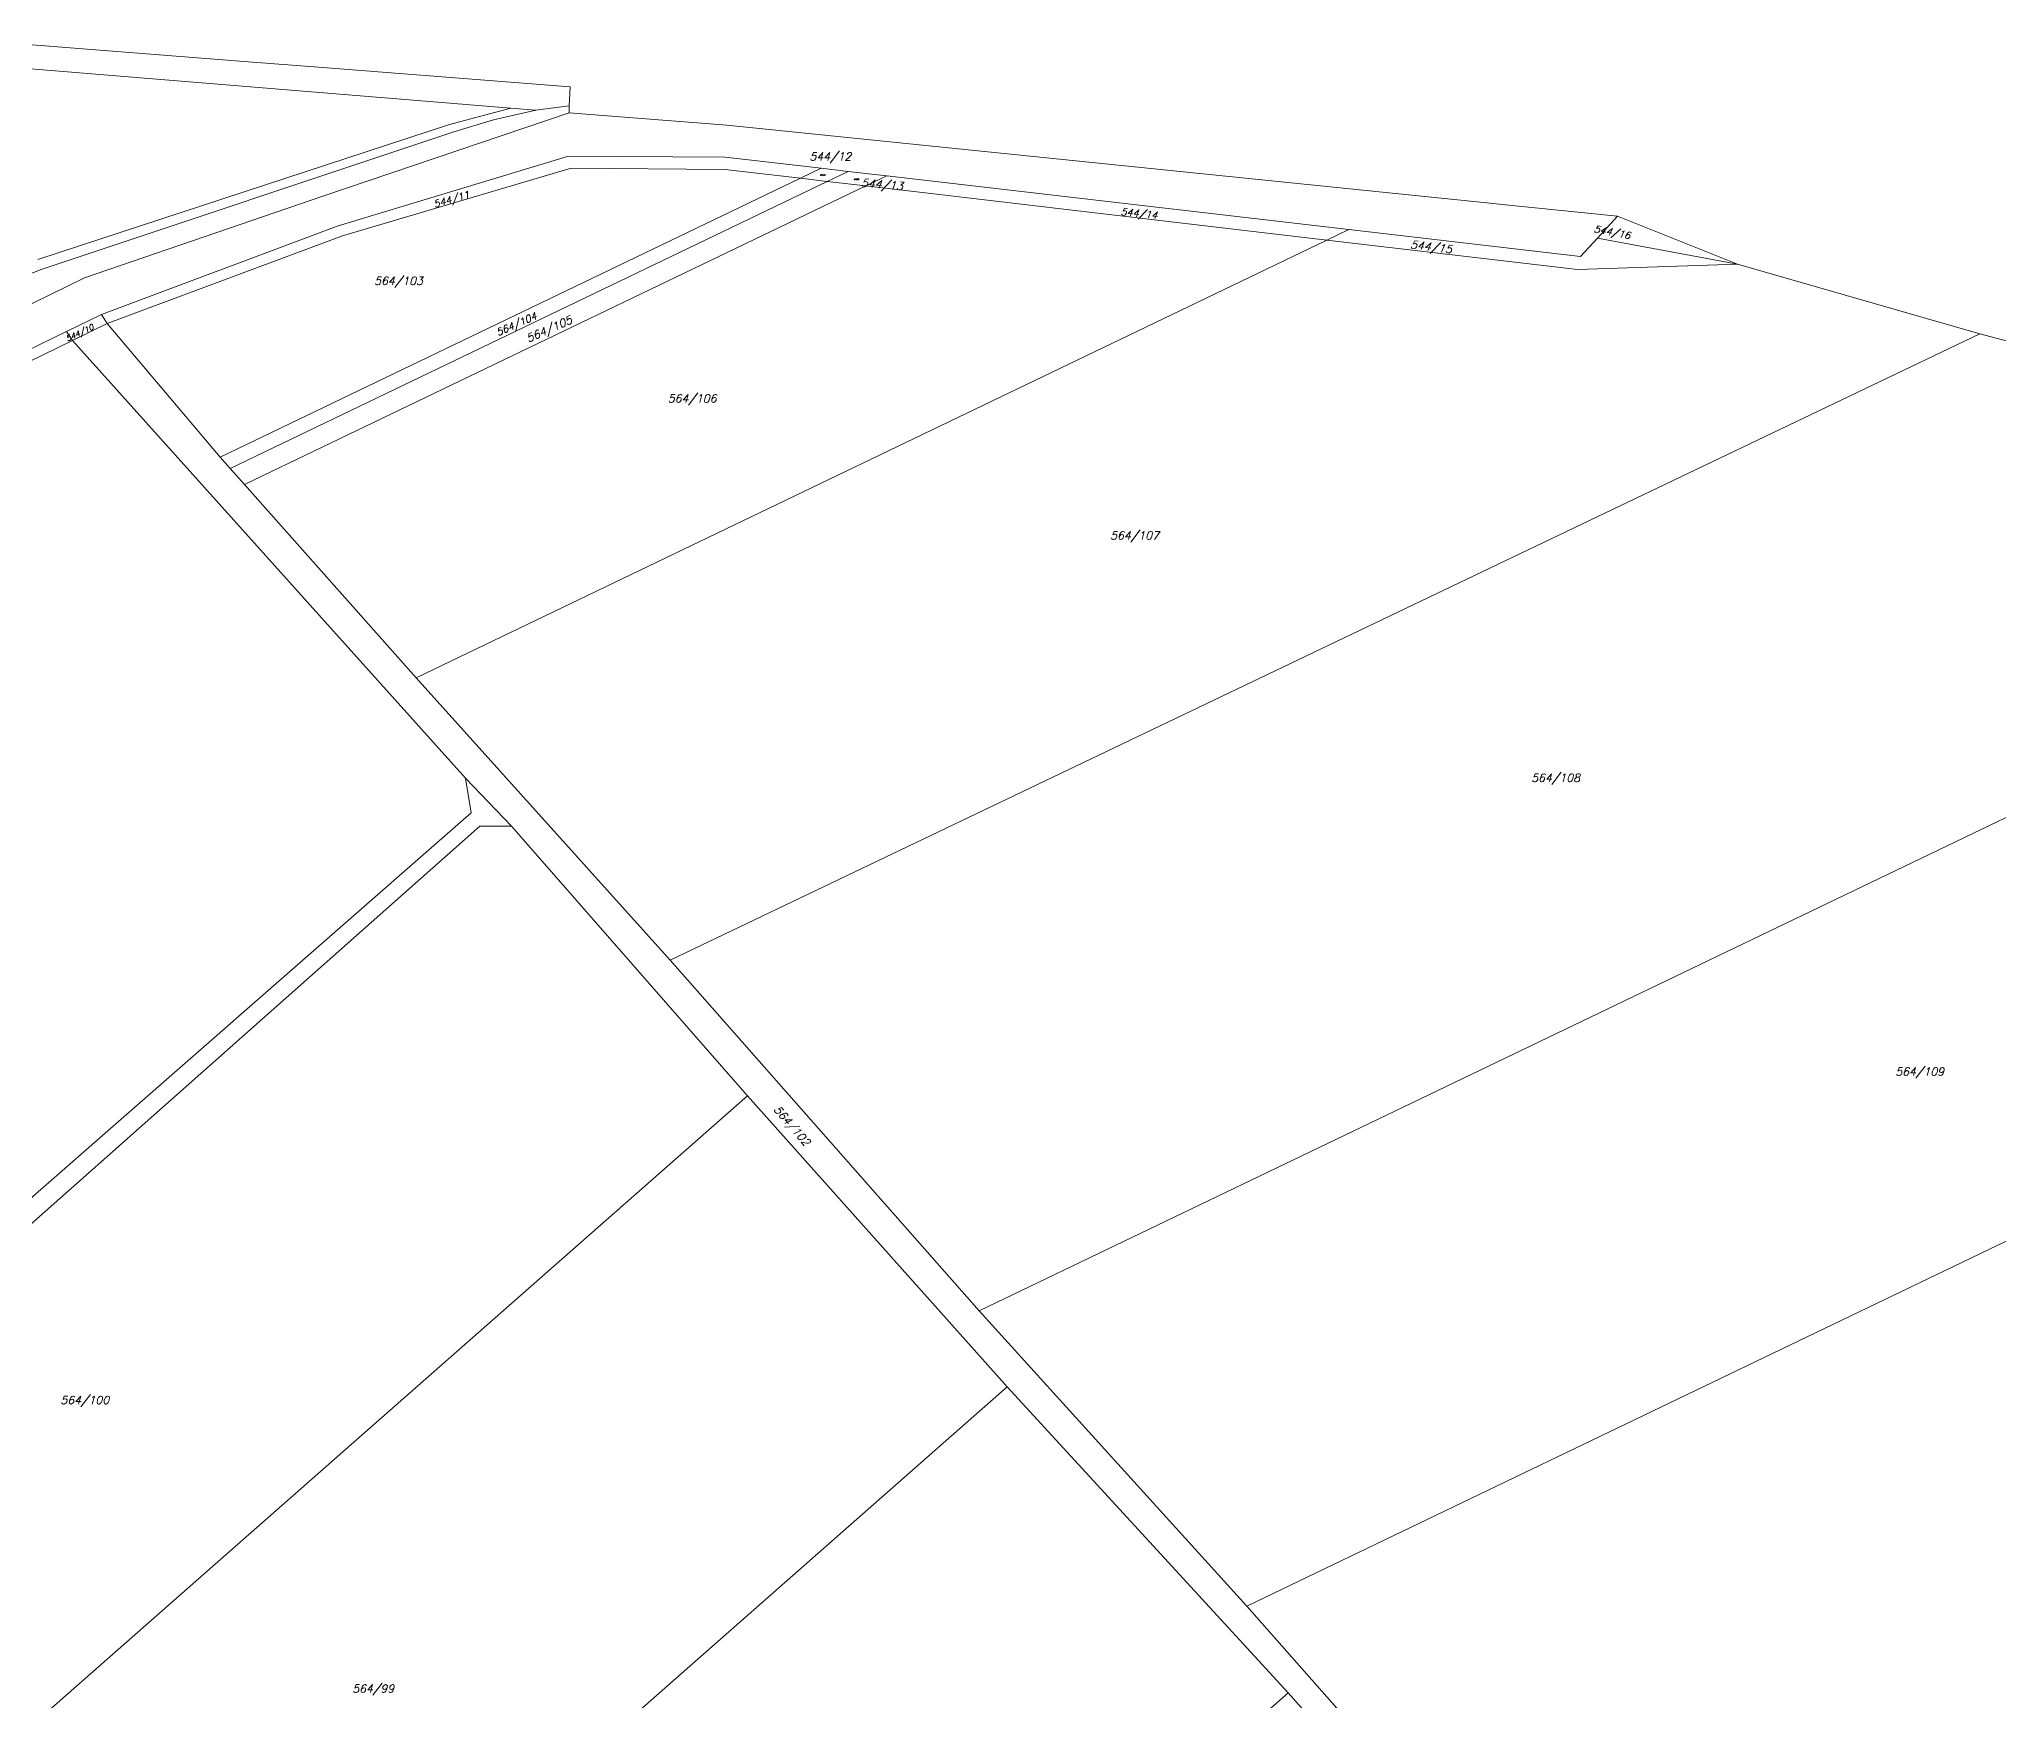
# Model space of a CAD drawing. Header units: millimetres. Extents: x -626414 to -622734, y -1174816 to -1171998.
# Drawn here: x -623601.3 to -623185.1, y -1173048.8 to -1172695.9 of the extents above; entities that cross this region are included whole.
import ezdxf
from ezdxf.enums import TextEntityAlignment as Align

# ---------------------------------------------------------------- set-up
doc = ezdxf.new("R2010")
doc.units = ezdxf.units.MM
doc.layers.add('Dobrinsko_hranice parcel', color=7, linetype='Continuous', lineweight=0)
doc.layers.add('Dobrinsko_parcelní čísla', color=7, linetype='Continuous', lineweight=0)
doc.styles.add('Style-ITALICS', font='ITALICS.shx')

msp = doc.modelspace()

# ---------------------------------------------------------------- linework, layer by layer
at = {"layer": 'Dobrinsko_hranice parcel', "color": 7, "linetype": 'Continuous', "lineweight": 13}
for p, q in [((-623501.16, -1172710.52), (-623644.85, -1172698.81)), ((-623556.03, -1172700.75), (-623617.86, -1172695.9)), ((-623542, -1172701.85), (-623556.03, -1172700.75)), ((-623488.52, -1172706.05), (-623542, -1172701.85)), ((-623488.52, -1172706.05), (-623488.71, -1172710.06)), ((-623514.14, -1172713.99), (-623501.16, -1172710.52)), ((-623495.8, -1172710.96), (-623504.78, -1172713.01)), ((-623495.8, -1172710.96), (-623501.16, -1172710.52)), ((-623488.71, -1172710.06), (-623495.8, -1172710.96)), ((-623488.71, -1172710.06), (-623488.76, -1172711.53)), ((-623601.63, -1172742.72), (-623514.14, -1172713.99)), ((-623488.76, -1172711.53), (-623540.82, -1172729.16)), ((-623504.78, -1172713.01), (-623513.24, -1172715.57)), ((-623488.76, -1172711.53), (-623455.21, -1172714.13)), ((-623455.21, -1172714.13), (-623293.81, -1172730.67)), ((-623513.24, -1172715.57), (-623600.46, -1172744.71)), ((-623488.88, -1172720.73), (-623538.02, -1172735.62)), ((-623488.29, -1172723.31), (-623536.89, -1172737.68)), ((-623455.57, -1172720.96), (-623488.88, -1172720.73)), ((-623455.7, -1172723.56), (-623488.29, -1172723.31)), ((-623439.62, -1172725.45), (-623455.7, -1172723.56)), ((-623435.2, -1172723.32), (-623455.57, -1172720.96)), ((-623439.62, -1172725.45), (-623435.2, -1172723.32)), ((-623429.48, -1172723.99), (-623435.2, -1172723.32)), ((-623562.89, -1172784.68), (-623439.62, -1172725.45)), ((-623560.77, -1172787.07), (-623433.92, -1172726.12)), ((-623557.71, -1172790.52), (-623425.69, -1172727.08)), ((-623433.92, -1172726.12), (-623439.62, -1172725.45)), ((-623433.92, -1172726.12), (-623429.48, -1172723.99)), ((-623425.69, -1172727.08), (-623433.92, -1172726.12)), ((-623421.24, -1172724.95), (-623429.48, -1172723.99)), ((-623425.69, -1172727.08), (-623421.24, -1172724.95)), ((-623327.8, -1172738.58), (-623425.69, -1172727.08)), ((-623323.12, -1172736.33), (-623421.24, -1172724.95)), ((-623540.82, -1172729.16), (-623591.72, -1172746.61)), ((-623293.81, -1172730.67), (-623290.58, -1172731.01)), ((-623290.58, -1172731.01), (-623266.05, -1172733.52)), ((-623538.02, -1172735.62), (-623588.1, -1172754.37)), ((-623266.05, -1172733.52), (-623270.3, -1172738.16)), ((-623255.43, -1172737.74), (-623266.05, -1172733.52)), ((-623536.89, -1172737.68), (-623586.9, -1172756.31)), ((-623521.25, -1172831.54), (-623327.8, -1172738.58)), ((-623327.8, -1172738.58), (-623323.12, -1172736.33)), ((-623274.56, -1172744.83), (-623327.8, -1172738.58)), ((-623273.88, -1172742.04), (-623323.12, -1172736.33)), ((-623270.3, -1172738.16), (-623273.88, -1172742.04)), ((-623240.53, -1172743.67), (-623270.3, -1172738.16)), ((-623240.53, -1172743.67), (-623255.43, -1172737.74)), ((-623240.53, -1172743.67), (-623274.56, -1172744.83)), ((-623240.53, -1172743.67), (-623189.09, -1172758.48)), ((-623591.72, -1172746.61), (-623631.04, -1172765.84)), ((-623620.76, -1172752.31), (-623600.46, -1172744.71)), ((-623588.1, -1172754.37), (-623595.53, -1172757.99)), ((-623586.9, -1172756.31), (-623594.24, -1172759.9)), ((-623586.9, -1172756.31), (-623588.1, -1172754.37)), ((-623562.89, -1172784.68), (-623586.9, -1172756.31)), ((-623595.53, -1172757.99), (-623625.08, -1172772.36)), ((-623594.24, -1172759.9), (-623623.96, -1172774.46)), ((-623595.53, -1172757.99), (-623594.24, -1172759.9)), ((-623594.24, -1172759.9), (-623510.78, -1172852.86)), ((-623467.29, -1172891.51), (-623189.09, -1172758.48)), ((-623189.09, -1172758.48), (-623086.97, -1172785.93)), ((-623560.77, -1172787.07), (-623562.89, -1172784.68)), ((-623557.71, -1172790.52), (-623560.77, -1172787.07)), ((-623521.25, -1172831.54), (-623557.71, -1172790.52)), ((-623401.65, -1172966.01), (-623068.16, -1172805.76)), ((-623467.29, -1172891.51), (-623521.25, -1172831.54)), ((-623510.78, -1172852.86), (-623500.97, -1172863.08)), ((-623510.78, -1172852.86), (-623509.57, -1172860.2)), ((-623509.57, -1172860.2), (-623711.95, -1173037.3)), ((-623507.72, -1172863.08), (-623708.54, -1173041.02)), ((-623500.97, -1172863.08), (-623507.72, -1172863.08)), ((-623500.97, -1172863.08), (-623450.88, -1172920.31)), ((-623011.45, -1172868.55), (-623344.81, -1173028.73)), ((-623401.65, -1172966.01), (-623467.29, -1172891.51)), ((-623450.88, -1172920.31), (-623657.43, -1173102.02)), ((-623450.88, -1172920.31), (-623395.68, -1172982.12)), ((-623344.81, -1173028.73), (-623401.65, -1172966.01)), ((-623395.68, -1172982.12), (-623600.99, -1173162.76)), ((-623395.68, -1172982.12), (-623336.01, -1173047.17)), ((-623274.21, -1173108.68), (-623344.81, -1173028.73)), ((-623336.01, -1173047.17), (-623540.48, -1173227.07)), ((-623336.01, -1173047.17), (-623256.89, -1173136.1))]:
    msp.add_line(p, q, dxfattribs=at)

# ---------------------------------------------------------------- texts
at = {"layer": 'Dobrinsko_parcelní čísla', "color": 7, "linetype": 'Continuous', "lineweight": 0, "style": 'Style-ITALICS'}
for s, height, p in [('544/12', 1.7, (-623433.24, -1172721.655)), ('544/12', 0.2, (-623434.88, -1172724.85)), ('544/13', 0.2, (-623427.69, -1172725.76)), ('564/103', 1.7, (-623524.98, -1172748.085)), ('564/106', 1.7, (-623462.61, -1172773.045)), ('564/107', 1.7, (-623368.64, -1172802.165)), ('564/108', 1.7, (-623279.2, -1172853.635)), ('564/109', 1.7, (-623201.87, -1172916.045)), ('564/100', 1.7, (-623591.63, -1172985.805)), ('564/99', 1.7, (-623530.37, -1173047.105))]:
    msp.add_text(s, height=height, dxfattribs=at).set_placement(p, align=Align.CENTER)
for s, height, rotation, p in [('544/13', 1.7, 355, (-623422.327, -1172727.593)), ('544/11', 1.5, 16, (-623513.536, -1172730.62)), ('544/14', 1.5, 354, (-623367.749, -1172733.652)), ('544/16', 1.5, 349, (-623267.321, -1172737.618)), ('544/15', 1.7, 353, (-623305.731, -1172740.851)), ('544/10', 1.2, 25, (-623592.463, -1172758.811)), ('564/104', 1.5, 24, (-623499.647, -1172757.102)), ('564/105', 1.7, 24, (-623492.657, -1172758.248)), ('564/102', 1.7, 311, (-623442.04, -1172927.208))]:
    msp.add_text(s, height=height, rotation=rotation, dxfattribs=at).set_placement(p, align=Align.CENTER)

doc.saveas('drawing.dxf')
